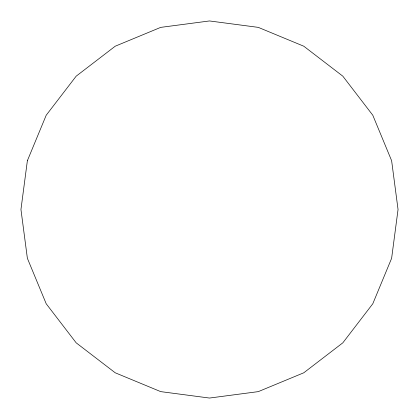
<?xml version="1.0" encoding="UTF-8"?>
<svg xmlns="http://www.w3.org/2000/svg" width="419" height="419" viewBox="0 0 419 419"><rect width="100%" height="100%" fill="white"/><g stroke="black" fill="none" stroke-linecap="round" stroke-linejoin="round"><path stroke-width="0.63" d="M27.376 160.702L20.95 209.5L27.376 258.298L46.21 303.775L76.174 342.826L115.225 372.79L160.702 391.624L209.5 398.05L258.298 391.624L303.775 372.79L342.826 342.826L372.79 303.775L391.624 258.298L398.05 209.5L391.624 160.702L372.79 115.225L342.826 76.174L303.775 46.21L258.298 27.376L209.5 20.95L160.702 27.376L115.225 46.21L76.174 76.174L46.21 115.225L27.376 160.702"/></g></svg>
